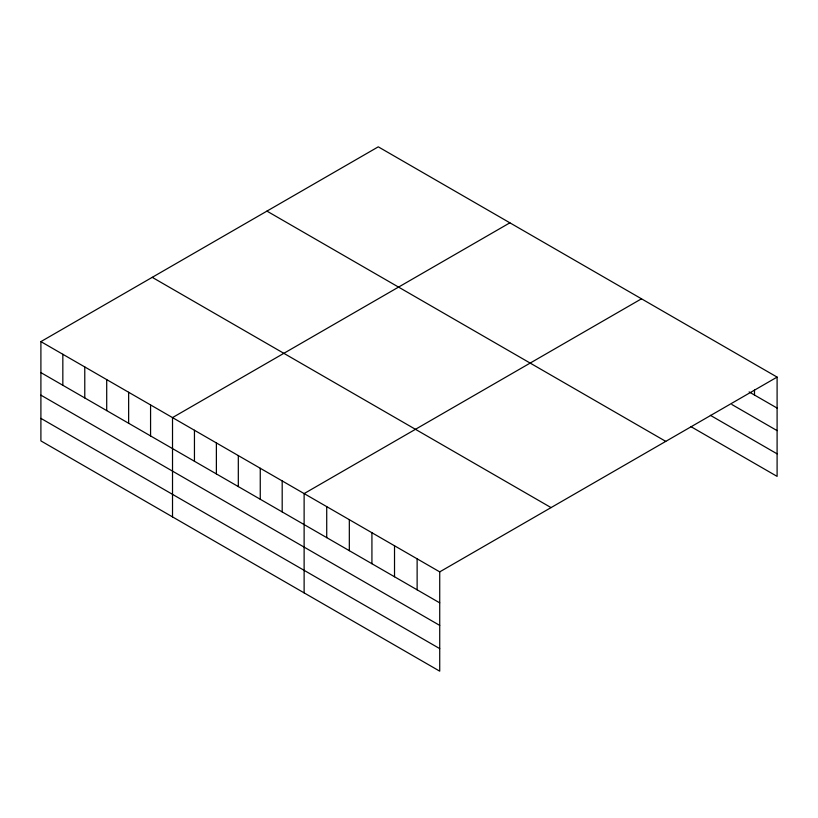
<?xml version="1.0" encoding="UTF-8"?>
<svg xmlns="http://www.w3.org/2000/svg" width="818" height="818" viewBox="0 0 818 818"><rect width="100%" height="100%" fill="white"/><g stroke="black" fill="none" stroke-linecap="round" stroke-linejoin="round"><path stroke-width="1.23" d="M439.726 625.402L439.726 571.874L40.9 341.617L40.9 440.902L439.726 671.169L439.726 625.402L40.9 395.145M691.005 426.679L777.1 476.383L777.1 377.098L378.274 146.831L40.9 341.617M509.89 222.823L172.516 417.599L172.516 516.894M641.496 298.805L304.122 493.591L304.122 592.876M439.726 571.874L777.1 377.098M749.114 391.934L777.1 408.08M731.895 404.532L777.1 430.626M710.372 415.319L777.1 453.847M266.944 211.116L665.77 441.372M152.23 277.333L551.056 507.6M40.9 372.609L439.726 602.866M40.9 418.366L439.726 648.623M754.503 390.074L754.503 395.033M417.129 558.827L417.129 589.819M394.521 545.78L394.521 576.772M371.924 532.733L371.924 563.725M349.327 519.686L349.327 550.678M326.719 506.639L326.719 537.63M282.19 480.923L282.19 511.915M260.257 468.254L260.257 499.246M238.314 455.595L238.314 486.587M216.381 442.927L216.381 473.919M194.449 430.268L194.449 461.26M150.573 404.941L150.573 435.933M128.641 392.272L128.641 423.264M106.708 379.613L106.708 410.595M84.775 366.945L84.775 397.937M62.833 354.276L62.833 385.268"/></g></svg>
